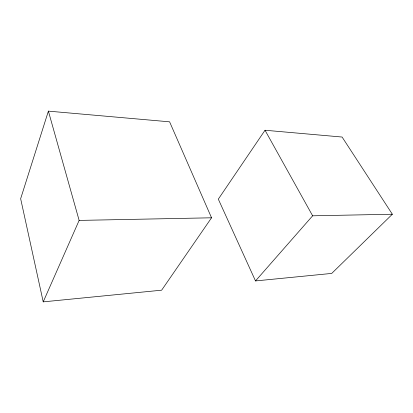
<?xml version="1.0" encoding="UTF-8"?>
<svg xmlns="http://www.w3.org/2000/svg" width="413" height="413" viewBox="0 0 413 413"><rect width="100%" height="100%" fill="white"/><g stroke="black" fill="none" stroke-linecap="round" stroke-linejoin="round"><path stroke-width="0.62" d="M48.388 111.133L20.65 198.72L43.215 301.867L161.643 290.184L211.539 217.796L169.604 121.83L48.388 111.133L79.136 220.408L43.215 301.867M265.027 130.245L218.312 199.143L255.508 280.933L331.727 273.416L392.35 214.233L342.103 137.044L265.027 130.245L312.631 215.808L392.35 214.233M255.508 280.933L312.631 215.808M79.136 220.408L211.539 217.796"/></g></svg>
